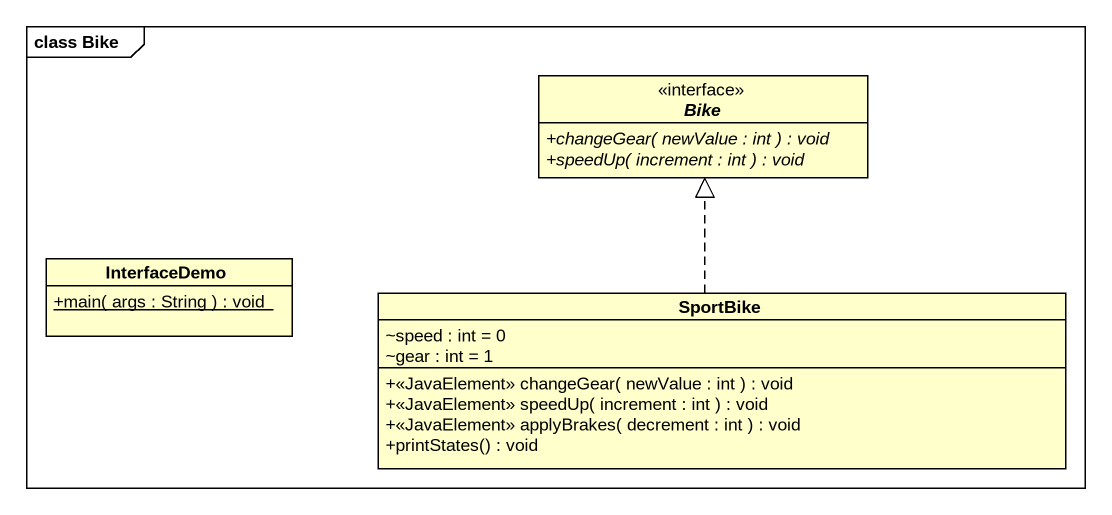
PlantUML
@startuml
mainframe class Bike
hide circle
hide empty members
skinparam classAttributeIconSize 0
interface Bike {
  {abstract} +changeGear( newValue : int ) : void
  {abstract} +speedUp( increment : int ) : void
}
class InterfaceDemo {
  {static} +main( args : String ) : void
}
class SportBike {
  ~speed : int = 0
  ~gear : int = 1
  +<<JavaElement>> changeGear( newValue : int ) : void
  +<<JavaElement>> speedUp( increment : int ) : void
  +<<JavaElement>> applyBrakes( decrement : int ) : void
  +printStates() : void
}
SportBike .up.|> Bike
@enduml
